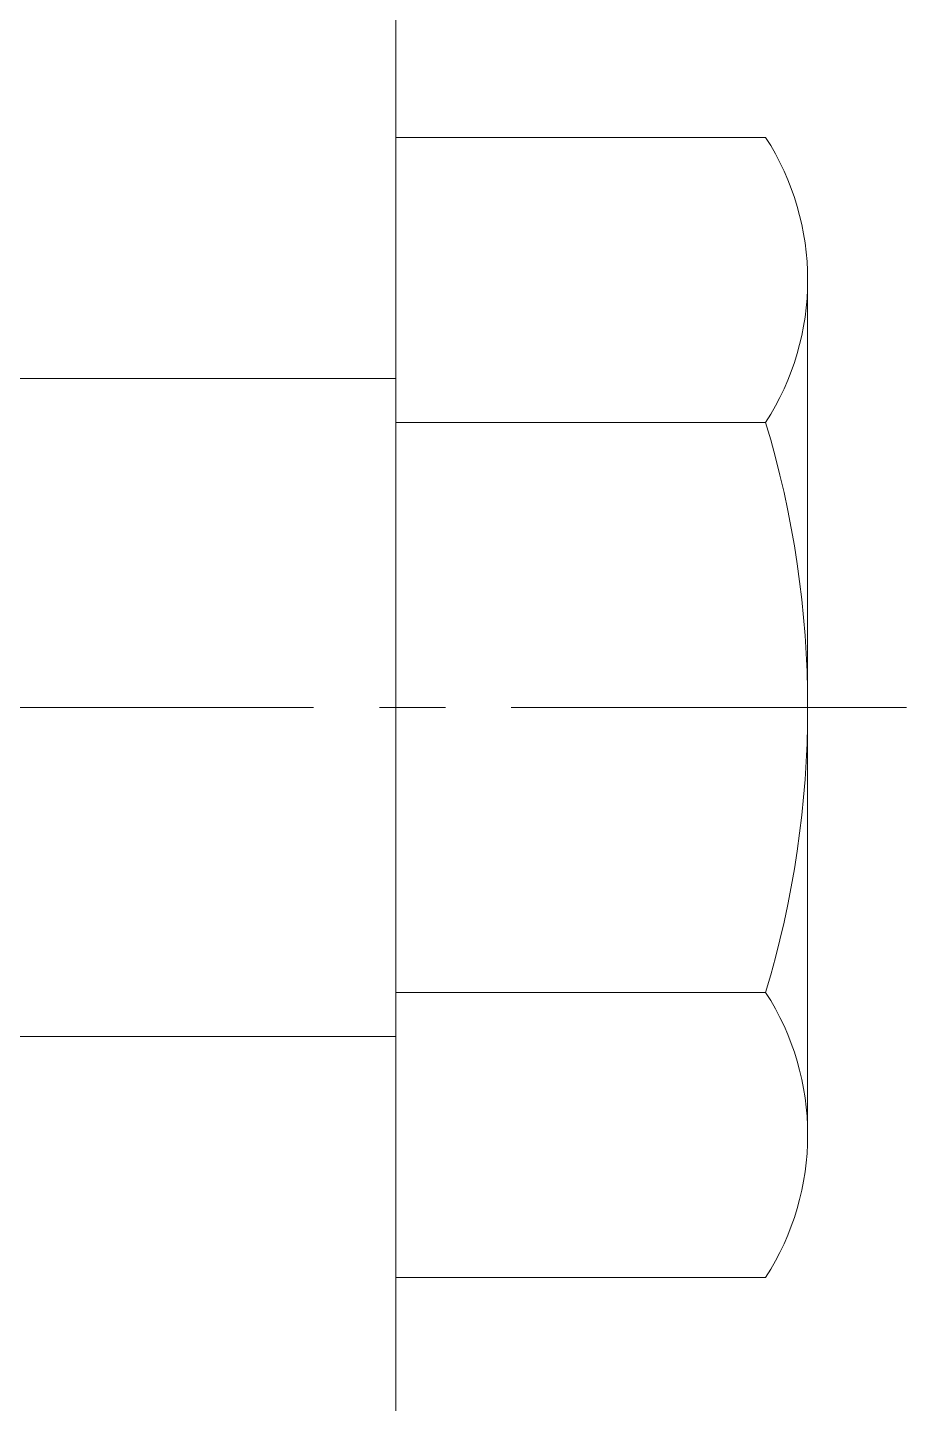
# Model space of a CAD drawing. Header units: millimetres. Extents: x -50460 to 50460, y -35640 to 35640.
# Drawn here: x -33255.93 to -33229.24, y 25670.79 to 25712.61 of the extents above; entities that cross this region are included whole.
import ezdxf

# ---------------------------------------------------------------- set-up
doc = ezdxf.new("R2010")
doc.units = ezdxf.units.MM
doc.set_wipeout_variables(frame=1)
doc.linetypes.add('点画线', pattern=[18, 12, -2, 2, -2])
for name, color, linetype, lineweight in [('EB0', 7, 'Continuous', 15), ('中心线层', 1, '点画线', 18), ('尺寸线层', 4, 'Continuous', 18), ('粗实线层', 7, 'Continuous', 15), ('粗实线层_1', 7, 'Continuous', 15), ('细实线层', 3, 'Continuous', 18)]:
    doc.layers.add(name, color=color, linetype=linetype, lineweight=lineweight)

# ---------------------------------------------------------------- blocks, each defined once
blk = doc.blocks.new('*X1027')
at = {"layer": '粗实线层'}
blk.add_line((0, -177), (0, -10), dxfattribs=at)
blk = doc.blocks.new('*X1028')
at = {"layer": '粗实线层_1'}
blk.add_line((297.218, -170.589), (297.218, 29.411), dxfattribs=at)
blk = doc.blocks.new('*X1024')
at = {"layer": '中心线层'}
blk.add_line((-1.42, -178), (-27.42, -178), dxfattribs=at)
at = {"layer": '粗实线层_1'}
for name, p in [('*X1028', (-306.218, -62.411)), ('*X1027', (-9, -39.5))]:
    blk.add_blockref(name, p, dxfattribs=at)
blk = doc.blocks.new('*X1031')
at = {"layer": 'EB0'}
for p, q in [((0, -17.321), (0, 17.321)), ((11.223, 17.321), (0, 17.321)), ((12.5, -12.99), (12.5, 12.99)), ((0, 10), (-138.5, 10)), ((0, -10), (0, 10)), ((11.223, 8.66), (0, 8.66)), ((11.223, -8.66), (0, -8.66)), ((0, -10), (-138.5, -10)), ((11.223, -17.321), (0, -17.321))]:
    blk.add_line(p, q, dxfattribs=at)
for centre, radius, start, end in [((4.521, 12.99), 7.979, 327.1328, 32.8672), ((-17.5, 0), 30, 343.2213, 16.7787), ((4.521, -12.99), 7.979, 327.1328, 32.8672)]:
    blk.add_arc(centre, radius, start, end, dxfattribs=at)
at = {"layer": '中心线层', "linetype": '点画线', "lineweight": 18}
blk.add_line((15.5, 0), (-143, 0), dxfattribs=at)
blk = doc.blocks.new('*X947')
at = {"layer": '粗实线层_1'}
blk.add_blockref('*X1024', (984, 238), dxfattribs=at)
blk.add_wipeout([(835, 60), (835, 68.5), (835, 68.5), (836.5, 70), (836.5, 70), (881, 70), (881, 70), (893.5, 70), (893.5, 70), (975, 70), (975, 70), (975, 77.321), (975, 77.321), (986.223, 77.321), (987.5, 72.99), (987.499, 73.143), (987.494, 73.295), (987.487, 73.448), (987.477, 73.6), (987.464, 73.752), (987.448, 73.904), (987.429, 74.055), (987.407, 74.206), (987.382, 74.357), (987.355, 74.507), (987.324, 74.656), (987.291, 74.805), (987.255, 74.953), (987.216, 75.101), (987.174, 75.248), (987.129, 75.394), (987.082, 75.539), (987.032, 75.683), (986.979, 75.826), (986.924, 75.968), (986.865, 76.109), (986.804, 76.249), (986.741, 76.387), (986.674, 76.525), (986.606, 76.661), (986.534, 76.796), (986.46, 76.929), (986.383, 77.061), (986.304, 77.192), (986.223, 77.321), (987.5, 72.99), (987.5, 60), (987.5, 60), (987.5, 47.01), (986.223, 42.679), (986.304, 42.808), (986.383, 42.939), (986.46, 43.071), (986.534, 43.204), (986.606, 43.339), (986.674, 43.475), (986.741, 43.613), (986.804, 43.751), (986.865, 43.891), (986.924, 44.032), (986.979, 44.174), (987.032, 44.317), (987.082, 44.461), (987.129, 44.606), (987.174, 44.752), (987.216, 44.899), (987.255, 45.047), (987.291, 45.195), (987.324, 45.344), (987.355, 45.493), (987.382, 45.643), (987.407, 45.794), (987.429, 45.945), (987.448, 46.096), (987.464, 46.248), (987.477, 46.4), (987.487, 46.552), (987.494, 46.705), (987.499, 46.857), (987.5, 47.01), (986.223, 42.679), (975, 42.679), (975, 42.679), (975, 50), (975, 50), (893.5, 50), (893.5, 50), (881, 50), (881, 50), (836.5, 50), (836.5, 50), (835, 51.5), (835, 51.5)]).dxf.layer = '粗实线层_1'
blk.add_blockref('*X1031', (975, 60), dxfattribs=at)
blk = doc.blocks.new('*X805')
at = {"layer": '细实线层'}
blk.add_blockref('*X947', (-1515, 4855), dxfattribs=at)

msp = doc.modelspace()

# ---------------------------------------------------------------- block references
at = {"layer": '尺寸线层'}
msp.add_blockref('*X805', (-32704.742, 20776.945), dxfattribs=at)

doc.saveas('drawing.dxf')
